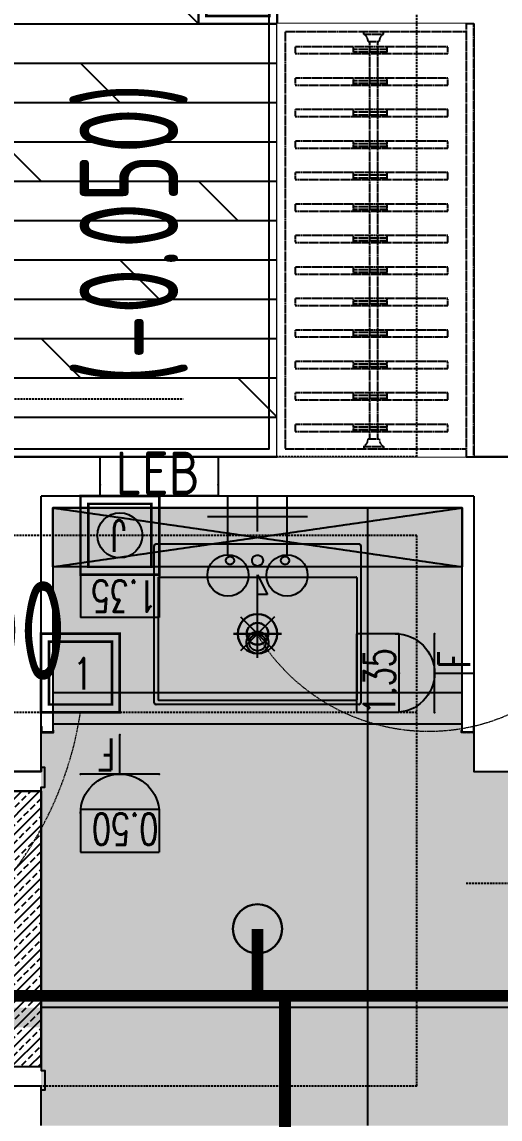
# Model space of a CAD drawing. Header units: inches. Extents: x -3985675 to 129953, y -250661 to -26082.
# Drawn here: x 93971 to 95186, y -34066 to -31277 of the extents above; entities that cross this region are included whole.
import ezdxf
from ezdxf.enums import TextEntityAlignment as Align

# ---------------------------------------------------------------- set-up
doc = ezdxf.new("R2010")
doc.units = ezdxf.units.IN
doc.header["$LTSCALE"] = 10
doc.header["$MEASUREMENT"] = 0
doc.set_wipeout_variables(frame=1)
doc.linetypes.add('DASH', pattern=[0.35, 0.25, -0.1])
doc.linetypes.add('SX-DT3-PLAN-07T$0$DASHED', pattern=[0.75, 0.5, -0.25])
doc.layers.get('0').update_dxf_attribs({"plot": 0})
for name, color, linetype in [('000土建梁', 251, 'Continuous'), ('002 完成面', 47, 'Continuous'), ('003门', 36, 'Continuous'), ('004门套', 47, 'Continuous'), ('007地面', 47, 'Continuous'), ('007天花', 65, 'Continuous'), ('008天花灯具', 31, 'Continuous'), ('010活动家具', 34, 'Continuous'), ('012固定家具', 155, 'Continuous'), ('023图框', 4, 'Continuous'), ('028家具', 250, 'DASH'), ('1-给排水', 3, 'Continuous'), ('7-空调留洞', 6, 'DASH'), ('EQUIP-插座', 6, 'Continuous'), ('EQUIP-照明', 6, 'Continuous'), ('EQUIP_喷淋', 7, 'Continuous'), ('PIPE-喷淋', 6, 'Continuous'), ('SX-DT3-PLAN-07T$0$S-BEAM', 4, 'SX-DT3-PLAN-07T$0$DASHED'), ('WALL', 4, 'Continuous'), ('消防喷淋', 6, 'Continuous')]:
    doc.layers.add(name, color=color, linetype=linetype)
for name, color, linetype, lineweight in [('S开关', 123, 'Continuous', 15), ('S插座', 6, 'Continuous', 15), ('冷热水', 3, 'Continuous', 15), ('灯具线路控制', 51, 'Continuous', 15)]:
    doc.layers.add(name, color=color, linetype=linetype, lineweight=lineweight)
doc.styles.add('_HZTXT', font='GBENOR.SHX', dxfattribs={"bigfont": 'GBCBIG.SHX'})
doc.styles.add('_TCH_LABEL', font='国恒-英文', dxfattribs={"width": 0.7, "bigfont": '国恒-中文'})
doc.styles.add('ARIAL_N0', font='gbenor.shx')
doc.styles.get("Standard").update_dxf_attribs({"font": ''})
doc.styles.add('国标宋体', font='gbxwxtr.shx', dxfattribs={"width": 0.6, "bigfont": 'gbhzfs.shx'})
doc.styles.add('标注文字', font='romans.shx', dxfattribs={"width": 0.7, "bigfont": 'hztxt.shx'})
doc.styles.get('Standard').set_extended_font_data('SimSun')

# ---------------------------------------------------------------- blocks, each defined once
blk = doc.blocks.new('*U55')
at = {"layer": '003门', "color": 250}
for p, q in [((-10, 740.1), (-3.3, 622)), ((10, 740.1), (-10, 740.1)), ((10, 730.3), (10, 740.1)), ((10, 700.9), (10, 730.3)), ((30, 730.3), (10, 730.3)), ((30, 745), (30, 730.3)), ((40, 745), (30, 745)), ((30, 700.9), (30, 730.3)), ((40, 686.2), (40, 745)), ((80, 686.2), (80, 745)), ((80, 745), (90, 745)), ((90, 745), (90, 730.3)), ((90, 700.9), (90, 730.3)), ((90, 730.3), (110, 730.3)), ((110, 740.1), (130, 740.1)), ((110, 730.3), (110, 740.1)), ((110, 700.9), (110, 730.3)), ((130, 740.1), (123.3, 622)), ((10, 700.9), (30, 700.9)), ((10, 622), (10, 700.9)), ((30, 700.9), (30, 686.2)), ((90, 700.9), (90, 686.2)), ((110, 700.9), (90, 700.9)), ((110, 622), (110, 700.9)), ((30, 686.2), (40, 686.2)), ((90, 686.2), (80, 686.2)), ((-3.3, 622), (10, 622)), ((123.3, 622), (110, 622))]:
    blk.add_line(p, q, dxfattribs=at)
at = {"layer": '003门', "linetype": 'ByBlock'}
blk.add_lwpolyline([(40, 65), (40, 785), (80, 785), (80, 65)], close=True, dxfattribs=at)
at = {"layer": '003门', "color": 251, "linetype": 'DASH'}
blk.add_arc((40, 65.4), 720, 0, 87.134, dxfattribs=at)
at = {"layer": '004门套'}
for points in [[(30, 65), (40, 65), (40, 25), (50, 25), (50, -65), (40, -65), (40, -75), (-10, -75), (-10, -65), (0, -65), (0, 65), (-20, 65), (-20, 75), (30, 75)], [(770, 65), (760, 65), (760, 25), (750, 25), (750, -65), (760, -65), (760, -75), (810, -75), (810, -65), (800, -65), (800, 65), (820, 65), (820, 75), (770, 75)]]:
    blk.add_lwpolyline(points, close=True, dxfattribs=at)
at = {"linetype": 'ByBlock', "style": '_HZTXT', "flags": 8}
blk.add_attdef('门编号', text='', height=121.9, dxfattribs=at).set_placement((2307.3, 64.4), align=Align.CENTER)
blk = doc.blocks.new('addfsdfasfadsdfas')
at = {"layer": '012固定家具', "elevation": -900}
blk.add_lwpolyline([(164384, 8211.3), (164384, 8725.8, -0.414214), (164389.2, 8731), (164786.7, 8731, -0.414214), (164792, 8725.8), (164792, 8211.3, -0.414214), (164786.7, 8206), (164389.2, 8206, -0.414214)], format="xyb", close=True, dxfattribs=at)
at = {"layer": '012固定家具', "color": 251, "elevation": -900}
blk.add_lwpolyline([(164394.5, 8218.3), (164394.5, 8718.8, -0.414214), (164396.2, 8720.5), (164706.2, 8720.5, -0.414214), (164708, 8718.8), (164708, 8218.3, -0.414214), (164706.2, 8216.5), (164396.2, 8216.5, -0.414214)], format="xyb", close=True, dxfattribs=at)
at = {"layer": '012固定家具', "color": 251}
for centre, radius in [((164750, 8538.5, -900), 10.5), ((164541.5, 8468.5, -900), 28), ((164541.5, 8468.5, -900), 21), ((164750, 8468.5, -900), 14), ((164750, 8398.5, -900), 10.5)]:
    blk.add_circle(centre, radius, dxfattribs=at)
blk = doc.blocks.new('A$C298C3D42')
h = blk.add_hatch(color=250)
h.dxf.hatch_style = 1
h.paths.add_polyline_path([(1.378, 2.578), (0.978, 3.378), (0.978, 2.578)])
at = {"color": 251}
for p, q in [((0.978, 3.378), (1.378, 2.578)), ((0.978, 1.956), (0.978, 3.378)), ((1.378, 2.578), (0.978, 2.578)), ((0.978, 0), (0.978, 1.956)), ((0.978, 0), (0.978, 1.956)), ((0.286, 1.669), (1.669, 0.286)), ((1.669, 1.669), (0.286, 0.286)), ((1.669, 1.669), (0.286, 0.286)), ((0.286, 1.669), (1.669, 0.286)), ((0, 0.978), (1.956, 0.978)), ((1.956, 0.978), (0, 0.978))]:
    blk.add_line(p, q, dxfattribs=at)
for radius in [0.8, 0.444]:
    blk.add_circle((0.978, 0.978), radius)
blk = doc.blocks.new('A$C2F3544D9')
h = blk.add_hatch(color=250)
h.dxf.hatch_style = 1
h.paths.add_polyline_path([(86.1, 50), (61.1, 0), (61.1, 50)])
at = {"color": 251}
for p, q in [((61.1, 211.1), (61.1, 88.9)), ((61.1, 211.1), (61.1, 88.9)), ((17.9, 106.8), (104.3, 193.2)), ((104.3, 106.8), (17.9, 193.2)), ((104.3, 106.8), (17.9, 193.2)), ((17.9, 106.8), (104.3, 193.2)), ((0, 150), (122.2, 150)), ((122.2, 150), (0, 150)), ((61.1, 88.9), (61.1, 0)), ((61.1, 0), (86.1, 50)), ((86.1, 50), (61.1, 50))]:
    blk.add_line(p, q, dxfattribs=at)
for radius in [50, 27.8, 27.8]:
    blk.add_circle((61.1, 150), radius)
at = {"color": 16, "xscale": -62.5, "yscale": 62.5, "zscale": 62.5, "rotation": 180}
blk.add_blockref('A$C298C3D42', (0, 211.1), dxfattribs=at)
blk = doc.blocks.new('智能家居')
at = {"color": 6, "const_width": 3.24}
for points in [[(-50, 100), (50, 100), (50, 0), (-50, 0)], [(-40, 90), (40, 90), (40, 10), (-40, 10)]]:
    blk.add_lwpolyline(points, close=True, dxfattribs=at)
blk = doc.blocks.new('开关')
at = {"color": 6, "const_width": 6.48}
for points in [[(27343.1, 51078.8), (27543.1, 51078.8), (27543.1, 50878.8), (27343.1, 50878.8)], [(27363.1, 51058.8), (27523.1, 51058.8), (27523.1, 50898.8), (27363.1, 50898.8)]]:
    blk.add_lwpolyline(points, close=True, dxfattribs=at)
at = {"layer": 'EQUIP-照明', "xscale": 2, "yscale": 2, "zscale": 2}
blk.add_blockref('智能家居', (27443.1, 50878.8), dxfattribs=at)
at = {"layer": '7-空调留洞', "color": 6, "linetype": 'ByBlock', "style": '标注文字', "width": 0.7, "flags": 8}
blk.add_attdef('1', (27415.8, 50937.2), '', height=80, dxfattribs=at)
blk = doc.blocks.new('t78789')
at = {"layer": '冷热水'}
h = blk.add_hatch(color=8, dxfattribs=at)
edge = h.paths.add_edge_path()
edge.add_arc((81566.7, 8720.5), 52.4, -90, 270)
at = {"layer": '1-给排水'}
for p, q in [((81715.7, 8668.1), (81715.7, 8772.9)), ((81619.1, 8720.5), (81768.6, 8720.5)), ((81715.7, 8518.1), (81715.7, 8622.9)), ((81619.1, 8570.5), (81768.6, 8570.5))]:
    blk.add_line(p, q, dxfattribs=at)
at = {"layer": '1-给排水', "color": 251}
for p, q in [((81678.1, 8645.5), (81768.6, 8645.5)), ((81715.7, 8622.9), (81715.7, 8668.1))]:
    blk.add_line(p, q, dxfattribs=at)
at = {"layer": '1-给排水'}
for centre in [(81566.7, 8720.5), (81566.7, 8570.5)]:
    blk.add_circle(centre, 52.4, dxfattribs=at)
blk = doc.blocks.new('e')
at = {"layer": 'EQUIP-插座', "color": 6}
for p, q in [((89603.3, 84269.8), (89603.3, 83969.8)), ((89703.3, 84269.8), (89603.3, 84269.8)), ((89703.3, 83969.8), (89703.3, 84269.8)), ((89603.3, 83969.8), (89703.3, 83969.8))]:
    blk.add_line(p, q, dxfattribs=at)
for p in [(89631.3, 84269.8), (89603.3, 84089.8), (89703.3, 84089.8), (89631.3, 83969.8)]:
    blk.add_point(p, dxfattribs=at)
at = {"layer": 'EQUIP-插座', "color": 6, "style": 'ARIAL_N0', "flags": 8}
blk.add_attdef('LEB', text='', height=110, rotation=90, dxfattribs=at).set_placement((89643, 84116.2), align=Align.MIDDLE_CENTER)
at = {"layer": 'EQUIP-插座', "color": 6, "style": '_TCH_LABEL', "flags": 9}
blk.add_attdef('A', (89703.3, 84089.8), '', height=0.0048, rotation=90, dxfattribs=at)
blk = doc.blocks.new('新BB块')
at = {"layer": 'EQUIP-插座'}
for p, q in [((29709.2, 34282.3), (29709.2, 34174)), ((29709.2, 34282.3), (29709.2, 34174)), ((29909.2, 34282.3), (29909.2, 34174)), ((29909.2, 34174), (29709.2, 34174))]:
    blk.add_line(p, q, dxfattribs=at)
at = {"layer": 'EQUIP-插座', "const_width": 6.48}
for points in [[(29909.2, 34282.3), (29709.2, 34282.3), (29709.2, 34482.3), (29909.2, 34482.3)], [(29889.2, 34302.3), (29729.2, 34302.3), (29729.2, 34462.3), (29889.2, 34462.3)]]:
    blk.add_lwpolyline(points, close=True, dxfattribs=at)
at = {"layer": 'EQUIP-插座'}
blk.add_circle((29809.2, 34382.3), 57.3, dxfattribs=at)
at = {"layer": '023图框', "color": 6, "style": '标注文字', "width": 0.7, "flags": 8}
for tag, p in [('J', (29786.5, 34340.8)), ('1.75', (29709.2, 34188))]:
    blk.add_attdef(tag, p, '', height=80, dxfattribs=at)
blk = doc.blocks.new('A$C24FE3AAA')
at = {"color": 250}
for p, q in [((0, 51.6), (17.7, 51.6)), ((4.8, 51.6), (4.8, -33.6)), ((11.8, 51.6), (11.8, -33.6)), ((0, -33.6), (17.7, -33.6)), ((0, -188.4), (17.7, -188.4))]:
    blk.add_line(p, q, dxfattribs=at)
blk.add_lwpolyline([(17.7, -188.4), (17.7, 199.7), (0, 199.7), (0, -188.4)], dxfattribs=at)
blk = doc.blocks.new('*U325')
at = {"ltscale": 0.5}
blk.add_wipeout([(0, 500), (0, 0), (1100, 0), (1100, 500)], dxfattribs=at)
for p, q in [((26, 280), (20, 280)), ((26, 280), (20, 280)), ((26, 280), (26, 230)), ((26, 280), (26, 230)), ((1074, 280), (1074, 230)), ((1074, 280), (1080, 280)), ((1074, 280), (1074, 230)), ((1074, 280), (1080, 280)), ((45, 269), (45, 241)), ((45, 269), (45, 241)), ((1055, 265.4), (45, 265.4)), ((1055, 269), (1055, 241)), ((1055, 269), (1055, 241)), ((26, 230), (20, 230)), ((26, 230), (20, 230)), ((1055, 245.4), (45, 245.4)), ((1074, 230), (1080, 230)), ((1074, 230), (1080, 230))]:
    blk.add_line(p, q)
blk.add_lwpolyline([(1080, 20), (1080, 480), (20, 480), (20, 20)])
blk.add_lwpolyline([(0, 20), (0, 0), (1100, 0), (1100, 20)], close=True, dxfattribs=at)
for centre, start, end in [((45, 290.9), 209.9156, 269.9473), ((45, 290.9), 209.9156, 269.9473), ((1055, 290.9), 270.0527, 330.0844), ((1055, 290.9), 270.0527, 330.0844), ((45, 219.1), 90.0527, 150.0844), ((1055, 219.1), 29.9156, 89.9473)]:
    blk.add_arc(centre, 21.9, start, end)
at = {"linetype": 'DASH', "ltscale": 4}
for p in [(64.2, 254.4), (144.2, 254.4), (224.2, 254.4), (304.2, 254.4), (384.2, 254.4), (464.2, 254.4), (544.2, 254.4), (624.2, 254.4), (704.2, 254.4), (784.2, 254.4), (864.2, 254.4), (944.2, 254.4), (1024.2, 254.4)]:
    blk.add_blockref('A$C24FE3AAA', p, dxfattribs=at)
blk = doc.blocks.new('aw35364')
at = {"layer": '028家具'}
for p, q in [((117541.9, -32272.5), (118581.9, -32272.5)), ((117541.9, -32422.5), (117541.9, -32272.5)), ((117541.9, -32272.5), (118581.9, -32422.5)), ((117541.9, -32422.5), (118581.9, -32272.5)), ((118581.9, -32272.5), (118581.9, -32422.5)), ((118581.9, -32422.5), (117541.9, -32422.5)), ((118581.9, -32822.5), (117541.9, -32822.5))]:
    blk.add_line(p, q, dxfattribs=at)
for points in [[(118319.2, -32772.4), (117804.7, -32772.4, -0.414214), (117799.4, -32767.1), (117799.4, -32369.6, -0.414214), (117804.7, -32364.4), (118319.2, -32364.4, -0.414214), (118324.4, -32369.6), (118324.4, -32767.1, -0.414214)], [(118312.2, -32761.9), (117811.7, -32761.9, -0.414214), (117809.9, -32760.1), (117809.9, -32450.1, -0.414214), (117811.7, -32448.4), (118312.2, -32448.4, -0.414214), (118313.9, -32450.1), (118313.9, -32760.1, -0.414214)]]:
    blk.add_lwpolyline(points, format="xyb", close=True, dxfattribs=at)
for centre, radius in [((117991.9, -32406.4), 10.5), ((118061.9, -32406.4), 14), ((118131.9, -32406.4), 10.5), ((118061.9, -32614.9), 28), ((118061.9, -32614.9), 21)]:
    blk.add_circle(centre, radius, dxfattribs=at)
blk.add_wipeout([(118111.9, -32142.5), (118611.9, -32142.5), (118611.9, -31042.5), (118111.9, -31042.5)]).dxf.layer = '028家具'
at = {"color": 250}
for p, q in [((118305.9, -31118.3), (118305.9, -31100.6)), ((118305.9, -31106.5), (118391, -31106.5)), ((118305.9, -31113.5), (118391, -31113.5)), ((118391, -31118.3), (118391, -31100.6)), ((118545.9, -31118.3), (118545.9, -31100.6)), ((118305.9, -31198.3), (118305.9, -31180.6)), ((118305.9, -31186.5), (118391, -31186.5)), ((118305.9, -31193.5), (118391, -31193.5)), ((118391, -31198.3), (118391, -31180.6)), ((118545.9, -31198.3), (118545.9, -31180.6)), ((118305.9, -31278.3), (118305.9, -31260.6)), ((118305.9, -31266.5), (118391, -31266.5)), ((118305.9, -31273.5), (118391, -31273.5)), ((118391, -31278.3), (118391, -31260.6)), ((118545.9, -31278.3), (118545.9, -31260.6)), ((118305.9, -31358.3), (118305.9, -31340.6)), ((118305.9, -31346.5), (118391, -31346.5)), ((118305.9, -31353.5), (118391, -31353.5)), ((118391, -31358.3), (118391, -31340.6)), ((118545.9, -31358.3), (118545.9, -31340.6)), ((118305.9, -31438.3), (118305.9, -31420.6)), ((118391, -31438.3), (118391, -31420.6)), ((118545.9, -31438.3), (118545.9, -31420.6)), ((118305.9, -31426.5), (118391, -31426.5)), ((118305.9, -31433.5), (118391, -31433.5)), ((118305.9, -31518.3), (118305.9, -31500.6)), ((118391, -31518.3), (118391, -31500.6)), ((118545.9, -31518.3), (118545.9, -31500.6)), ((118305.9, -31506.5), (118391, -31506.5)), ((118305.9, -31513.5), (118391, -31513.5)), ((118305.9, -31598.3), (118305.9, -31580.6)), ((118305.9, -31586.5), (118391, -31586.5)), ((118391, -31598.3), (118391, -31580.6)), ((118545.9, -31598.3), (118545.9, -31580.6)), ((118305.9, -31593.5), (118391, -31593.5)), ((118305.9, -31678.3), (118305.9, -31660.6)), ((118305.9, -31666.5), (118391, -31666.5)), ((118305.9, -31673.5), (118391, -31673.5)), ((118391, -31678.3), (118391, -31660.6)), ((118545.9, -31678.3), (118545.9, -31660.6)), ((118305.9, -31758.3), (118305.9, -31740.6)), ((118305.9, -31746.5), (118391, -31746.5)), ((118305.9, -31753.5), (118391, -31753.5)), ((118391, -31758.3), (118391, -31740.6)), ((118545.9, -31758.3), (118545.9, -31740.6)), ((118305.9, -31838.3), (118305.9, -31820.6)), ((118305.9, -31826.5), (118391, -31826.5)), ((118305.9, -31833.5), (118391, -31833.5)), ((118391, -31838.3), (118391, -31820.6)), ((118545.9, -31838.3), (118545.9, -31820.6)), ((118305.9, -31918.3), (118305.9, -31900.6)), ((118305.9, -31906.5), (118391, -31906.5)), ((118305.9, -31913.5), (118391, -31913.5)), ((118391, -31918.3), (118391, -31900.6)), ((118545.9, -31918.3), (118545.9, -31900.6)), ((118305.9, -31998.3), (118305.9, -31980.6)), ((118305.9, -31986.5), (118391, -31986.5)), ((118305.9, -31993.5), (118391, -31993.5)), ((118391, -31998.3), (118391, -31980.6)), ((118545.9, -31998.3), (118545.9, -31980.6)), ((118305.9, -32078.3), (118305.9, -32060.6)), ((118391, -32078.3), (118391, -32060.6)), ((118545.9, -32078.3), (118545.9, -32060.6)), ((118305.9, -32066.5), (118391, -32066.5)), ((118305.9, -32073.5), (118391, -32073.5))]:
    blk.add_line(p, q, dxfattribs=at)
for points in [[(118545.9, -31100.6), (118157.8, -31100.6), (118157.8, -31118.3), (118545.9, -31118.3)], [(118545.9, -31180.6), (118157.8, -31180.6), (118157.8, -31198.3), (118545.9, -31198.3)], [(118545.9, -31260.6), (118157.8, -31260.6), (118157.8, -31278.3), (118545.9, -31278.3)], [(118545.9, -31340.6), (118157.8, -31340.6), (118157.8, -31358.3), (118545.9, -31358.3)], [(118545.9, -31420.6), (118157.8, -31420.6), (118157.8, -31438.3), (118545.9, -31438.3)], [(118545.9, -31500.6), (118157.8, -31500.6), (118157.8, -31518.3), (118545.9, -31518.3)], [(118545.9, -31580.6), (118157.8, -31580.6), (118157.8, -31598.3), (118545.9, -31598.3)], [(118545.9, -31660.6), (118157.8, -31660.6), (118157.8, -31678.3), (118545.9, -31678.3)], [(118545.9, -31740.6), (118157.8, -31740.6), (118157.8, -31758.3), (118545.9, -31758.3)], [(118545.9, -31820.6), (118157.8, -31820.6), (118157.8, -31838.3), (118545.9, -31838.3)], [(118545.9, -31900.6), (118157.8, -31900.6), (118157.8, -31918.3), (118545.9, -31918.3)], [(118545.9, -31980.6), (118157.8, -31980.6), (118157.8, -31998.3), (118545.9, -31998.3)], [(118545.9, -32060.6), (118157.8, -32060.6), (118157.8, -32078.3), (118545.9, -32078.3)]]:
    blk.add_lwpolyline(points, dxfattribs=at)
at = {"layer": '028家具'}
for p, q in [((118331.9, -31068.5), (118331.9, -31062.5)), ((118331.9, -31068.5), (118331.9, -31062.5)), ((118331.9, -31068.5), (118381.9, -31068.5)), ((118331.9, -31068.5), (118381.9, -31068.5)), ((118342.9, -31087.5), (118370.9, -31087.5)), ((118342.9, -31087.5), (118370.9, -31087.5)), ((118346.5, -31087.5), (118346.5, -32097.5)), ((118366.5, -31087.5), (118366.5, -32097.5)), ((118381.9, -31068.5), (118381.9, -31062.5)), ((118381.9, -31068.5), (118381.9, -31062.5)), ((118331.9, -32116.5), (118381.9, -32116.5)), ((118331.9, -32116.5), (118331.9, -32122.5)), ((118331.9, -32116.5), (118381.9, -32116.5)), ((118331.9, -32116.5), (118331.9, -32122.5)), ((118342.9, -32097.5), (118370.9, -32097.5)), ((118342.9, -32097.5), (118370.9, -32097.5)), ((118381.9, -32116.5), (118381.9, -32122.5)), ((118381.9, -32116.5), (118381.9, -32122.5))]:
    blk.add_line(p, q, dxfattribs=at)
blk.add_lwpolyline([(118591.9, -32142.5), (118611.9, -32142.5), (118611.9, -31042.5), (118591.9, -31042.5)], close=True, dxfattribs=at)
blk.add_lwpolyline([(118591.9, -31062.5), (118131.9, -31062.5), (118131.9, -32122.5), (118591.9, -32122.5)], dxfattribs=at)
for centre, start, end in [((118321, -31087.5), 0.0527, 60.0844), ((118321, -31087.5), 0.0527, 60.0844), ((118392.9, -31087.5), 119.9156, 179.9473), ((118321, -32097.5), 299.9156, 359.9473), ((118321, -32097.5), 299.9156, 359.9473), ((118392.9, -32097.5), 180.0527, 240.0844)]:
    blk.add_arc(centre, 21.9, start, end, dxfattribs=at)
at = {"layer": '028家具', "rotation": 90}
for p in [(118357.5, -31118.3), (118357.5, -31198.3), (118357.5, -31278.3), (118357.5, -31358.3), (118357.5, -31438.3), (118357.5, -31518.3), (118357.5, -31598.3), (118357.5, -31678.3), (118357.5, -31758.3), (118357.5, -31838.3), (118357.5, -31918.3), (118357.5, -31998.3), (118357.5, -32078.3)]:
    blk.add_blockref('A$C24FE3AAA', p, dxfattribs=at)
blk = doc.blocks.new('dr57567')
at = {"layer": 'SX-DT3-PLAN-07T$0$S-BEAM', "color": 251}
for p, q in [((62188.8, -49831.1), (62188.8, -47531.1)), ((59238.8, -49684.4), (61595, -49684.4)), ((62188.8, -49831.1), (59338.8, -49831.1)), ((62188.8, -50031.1), (59338.8, -50031.1)), ((62188.8, -51431.1), (62188.8, -50031.1)), ((62188.8, -50481.2), (59338.8, -50481.2)), ((62313.8, -50914.6), (63302.2, -50914.6)), ((62188.8, -51431.1), (59338.8, -51431.1))]:
    blk.add_line(p, q, dxfattribs=at)
at = {"layer": 'SX-DT3-PLAN-07T$0$S-BEAM', "color": 251, "style": '国标宋体', "width": 0.8}
blk.add_text('(-0.050)', height=250, rotation=90, dxfattribs=at).set_placement((61581.8, -49648.2))
blk.add_text('L10(1) 200x400', height=250, dxfattribs=at).set_placement((59824.1, -50397.9))
blk = doc.blocks.new('$equip$00001238')
for p, q in [((0.497, 0.95), (-0.497, 0.95)), ((0.5, 0.5), (-0.5, 0.5)), ((0, 0.5), (0, 0))]:
    blk.add_line(p, q)
blk.add_arc((0, 1), 0.5, 180, 0)
for p in [(0, 0.95), (-0.5, 0.5), (0.5, 0.5), (0, 0)]:
    blk.add_point(p)
at = {"flags": 9}
blk.add_attdef('A', (0, 0), '', height=0.00002, dxfattribs=at)
blk = doc.blocks.new('插座2')
for p, q in [((99.5, 190), (-99.5, 190)), ((100, 100), (-100, 100)), ((0, 100), (0, 0))]:
    blk.add_line(p, q)
blk.add_arc((0, 200), 100, 180, 0)
for p in [(0, 190), (-100, 100), (100, 100), (0, 0)]:
    blk.add_point(p)
at = {"layer": 'EQUIP-插座', "color": 6}
for p, q in [((-100, 190), (-100, 298.3)), ((-100, 298.3), (100, 298.3)), ((100, 190), (100, 298.3)), ((100, 190), (100, 298.3))]:
    blk.add_line(p, q, dxfattribs=at)
at = {"layer": 'EQUIP-插座', "xscale": 200, "yscale": 200, "zscale": 200}
blk.add_blockref('$equip$00001238', (0, 0), dxfattribs=at)
at = {"flags": 9}
blk.add_attdef('A', (0, 0), '', height=0.004, dxfattribs=at)
blk = doc.blocks.new('新34块')
for p, q in [((32740, 48991), (32939, 48991)), ((32740, 48991), (32939, 48991)), ((32739.5, 48901), (32939.5, 48901)), ((32739.5, 48901), (32939.5, 48901)), ((32839.5, 48901), (32839.5, 48801)), ((32839.5, 48901), (32839.5, 48801))]:
    blk.add_line(p, q)
blk.add_arc((32839.5, 49001), 100, 180, 0)
blk.add_arc((32839.5, 49001), 100, 180, 0)
for p in [(32839.5, 48991), (32839.5, 48991), (32739.5, 48901), (32739.5, 48901), (32939.5, 48901), (32939.5, 48901), (32839.5, 48801), (32839.5, 48801)]:
    blk.add_point(p)
at = {"layer": 'EQUIP-插座', "color": 6}
for p, q in [((32739.5, 48991), (32739.5, 49099.3)), ((32939.5, 49099.3), (32739.5, 49099.3)), ((32739.5, 48991), (32739.5, 49099.3)), ((32939.5, 48991), (32939.5, 49099.3))]:
    blk.add_line(p, q, dxfattribs=at)
at = {"layer": 'EQUIP-插座', "color": 3, "extrusion": (0, 0, -1), "zscale": -1}
blk.add_blockref('插座2', (-32839.5, 48801), dxfattribs=at)
at = {"layer": 'EQUIP-插座', "xscale": -200, "yscale": 200, "zscale": 200}
blk.add_blockref('$equip$00001238', (32839.5, 48801), dxfattribs=at)
at = {"flags": 9}
blk.add_attdef('A', (32839.5, 48801), '', height=0.004, dxfattribs=at)
blk.add_attdef('A', (32839.5, 48801), '', height=0.004, dxfattribs=at)
at = {"layer": '7-空调留洞', "color": 6, "linetype": 'ByBlock', "style": '标注文字', "width": 0.7, "flags": 8}
for tag, p in [('1.25', (32739.5, 49001)), ('R', (32860.3, 48810.9))]:
    blk.add_attdef(tag, p, '', height=80, dxfattribs=at)
blk = doc.blocks.new('$TwtSys$00000125')
blk.add_circle((0, 0, 0), 1)
blk = doc.blocks.new('SEQ234')
blk.add_circle((94570, -33582.2), 62.5)
at = {"layer": 'PIPE-喷淋', "linetype": 'ByBlock', "ltscale": 0.2, "const_width": 30, "elevation": 0}
blk.add_lwpolyline([(94570, -33582.2), (94570, -33752.2)], dxfattribs=at)
at = {"layer": 'PIPE-喷淋', "linetype": 'ByBlock', "ltscale": 0.2, "const_width": 30}
for points in [[(92540, -33752.2), (95324.4, -33752.2)], [(94640, -34902.2), (94640, -33752.2)]]:
    blk.add_lwpolyline(points, dxfattribs=at)
at = {"layer": 'EQUIP_喷淋', "xscale": -62.5, "yscale": 62.5, "zscale": 62.5}
blk.add_blockref('$TwtSys$00000125', (94570, -33582.2, 0), dxfattribs=at)

msp = doc.modelspace()

# ---------------------------------------------------------------- hatches: boundary and pattern name
at = {"layer": '002 完成面'}
h = msp.add_hatch(dxfattribs=at)
h.set_pattern_fill('ANSI31,_O', color=250, scale=0.3, angle=-90)
h.set_pattern_definition([(45, (94019.9965, -33083.1782), (0.3367596, -0.3367596), [])])
h.paths.add_polyline_path([(94020, -33068.2), (94020, -33083.2), (94052, -33083.2), (94052, -33078.2), (94050, -33078.2), (94050, -33079.2), (94051, -33079.2), (94051, -33082.2), (94021, -33082.2), (94021, -33068.2)])
h = msp.add_hatch(dxfattribs=at)
h.set_pattern_fill('ANSI31,_O', color=250, scale=0.3, angle=-90)
h.set_pattern_definition([(135, (95119.9965, -33083.1782), (-0.3367596, -0.3367596), [])])
h.paths.add_polyline_path([(95120, -33068.2), (95120, -33083.2), (95088, -33083.2), (95088, -33078.2), (95090, -33078.2), (95090, -33079.2), (95089, -33079.2), (95089, -33082.2), (95119, -33082.2), (95119, -33068.2)])
at = {"layer": '007地面'}
h = msp.add_hatch(dxfattribs=at)
h.set_pattern_fill('AR-CONC', color=250, scale=70, style=0, double=1)
h.set_pattern_definition([(50, (94020, -35832.18), (127.5293, -11.1574), [13.335, -146.685]), (355, (94020, -35832.18), (-24.67, 133.7397), [10.668, -117.348]), (100.451, (94030.62, -35833.11), (102.8598, 122.5817), [11.333, -124.663]), (46.1842, (94020, -35796.62), (189.7553, -29.4296), [20.0025, -220.0275]), (96.6356, (94035.81, -35799.07), (166.183, 173.198), [16.9995, -186.9945]), (351.184, (94020, -35796.62), (166.1832, 173.1976), [16.002, -176.022]), (21, (94037.78, -35805.51), (106.1304, -71.5859), [13.335, -146.685]), (326, (94037.78, -35805.51), (43.2614, 128.9316), [10.668, -117.348]), (71.4514, (94046.62, -35811.47), (149.3915, 57.346), [11.333, -124.663]), (37.5, (94019.997, -35832.18), (2.16202, 59.18853), [0, -115.9256, 0, -119.126, 0, -117.7925]), (7.5, (94019.997, -35832.18), (46.77376, 70.1264), [0, -67.9196, 0, -113.2586, 0, -44.8945]), (327.5, (93980.347, -35832.18), (94.91342, -4.01012), [0, -44.45, 0, -138.684, 0, -184.023]), (317.5, (93962.57, -35832.18), (103.6904, 17.79854), [0, -57.785, 0, -92.1004, 0, -130.683])])
h.paths.add_polyline_path([(101080, -33842.2), (95360, -33842.2), (95360, -30222.2), (101080, -30222.2)], flags=16)
h.paths.add_polyline_path([(95220, -35832.2), (95220, -34082.2), (94020, -34082.2), (94020, -33083.2), (94052, -33083.2), (94052, -33078.2), (94050, -33078.2), (94050, -32512.2), (95090, -32512.2), (95090, -33078.2), (95088, -33078.2), (95088, -33083.2), (95120, -33083.2), (95120, -33182.2), (95220, -33182.2), (95220, -31182.2), (94720, -31182.2), (94720, -30082.2), (98820.1, -30082.2), (98820.1, -28632.2), (101219.9, -28632.2), (101219.9, -33982.2), (98320, -33982.2), (98320, -34042.2), (96820, -34042.2), (96820, -33982.2), (96520, -33982.2), (96520, -35302.2), (96090, -35302.2), (96090, -35832.2)])
h = msp.add_hatch(dxfattribs=at)
h.set_pattern_fill('DOLMIT', color=250, scale=400, style=0)
h.set_pattern_definition([(180, (95120, -32382.18), (0, 100), []), (135, (95120, -32382.18), (200, 200), [141.42, -282.843])])
h.paths.add_polyline_path([(92120.1, -30763.3), (92183.7, -30763.3, 0.343165), (92183.7, -30733.3, 0.343165), (92183.7, -30703.3), (92120.1, -30703.3), (92120.1, -30082.2), (92820, -30082.2), (92820.1, -30082.2), (92820.1, -30082.2), (93420.1, -30082.2), (94620, -30082.2), (94620, -30162.2), (94610, -30162.2), (94610, -30212.2), (94620, -30212.2), (94620, -30222.2), (94620, -31052.2), (94610, -31052.2), (94610, -31102.2), (94620, -31282.2), (95120, -31282.2), (95120, -32382.2), (93920, -32382.2), (92120, -32382.2), (92120, -31882.2), (92120.1, -31882.2)])
h = msp.add_hatch(dxfattribs=at)
h.set_pattern_fill('AR-CONC', color=250, scale=2, style=0)
h.set_pattern_definition([(50, (91316.5973, -33832.1782), (3.6436934, -0.3187817), [0.381, -4.191]), (355, (91316.5973, -33832.1782), (-0.7048565, 3.8211329), [0.3048, -3.3528]), (100.451, (91316.901, -33832.2048), (2.93885, 3.5023338), [0.3238, -3.5618]), (46.1842, (91316.5973, -33831.162), (5.4215808, -0.8408466), [0.5715, -6.2865]), (96.6356, (91317.049, -33831.2323), (4.7480847, 4.948511), [0.4857, -5.3427]), (351.184, (91316.5973, -33831.162), (4.748092, 4.9485024), [0.4572, -5.0292]), (21, (91317.1053, -33831.4162), (3.0322976, -2.0453104), [0.381, -4.191]), (326, (91317.1053, -33831.4162), (1.2360406, 3.6837593), [0.3048, -3.3528]), (71.4514, (91317.358, -33831.5866), (4.2683298, 1.6384572), [0.3238, -3.5618]), (37.5, (91316.5973, -33832.1782), (0.06177207, 1.69110078), [0, -3.31216, 0, -3.4036, 0, -3.3655]), (7.5, (91316.5973, -33832.1782), (1.33639325, 2.0036115), [0, -1.94056, 0, -3.23596, 0, -1.2827]), (327.5, (91315.4645, -33832.1782), (2.7118119, -0.11457488), [0, -1.27, 0, -3.9624, 0, -5.2578]), (317.5, (91314.9565, -33832.1782), (2.9625836, 0.5085298), [0, -1.651, 0, -2.63144, 0, -3.7338])])
h.paths.add_polyline_path([(91366.6, -33782.2), (96966.6, -33782.2), (96966.6, -30282.2), (91366.6, -30282.2)], flags=16)
h.paths.add_polyline_path([(91316.6, -33832.2), (97016.6, -33832.2), (97016.6, -30232.2), (91316.6, -30232.2)])
h = msp.add_hatch(dxfattribs=at)
h.set_pattern_fill('ANSI33', color=250, scale=10, style=0)
h.set_pattern_definition([(45, (93869.997, -34052.178), (-22.4506, 22.4506), []), (45, (93892.447, -34052.178), (-22.4506, 22.4506), [15.875, -7.9375])])
h.paths.add_polyline_path([(93870, -34052.2), (93870, -33137.2), (93875, -33132.2), (93890, -33132.2), (93890, -33162.2), (93880, -33162.2), (93880, -33212.2), (93890, -33212.2), (93890, -33222.2), (93930, -33222.2), (93930, -33232.2), (94020, -33232.2), (94020, -33932.2), (93930, -33932.2), (93930, -33942.2), (93890, -33942.2), (93890, -33952.2), (93880, -33952.2), (93880, -34002.2), (93890, -34002.2), (93890, -34052.2)])

# ---------------------------------------------------------------- linework, layer by layer
at = {"layer": '002 完成面'}
msp.add_lwpolyline([(95120, -33082.2), (95090, -33082.2), (95090, -32512.2), (94050, -32512.2), (94050, -33082.2), (94020, -33082.2)], dxfattribs=at)
at = {"layer": '002 完成面', "color": 26}
for points in [[(94020, -33068.2), (94020, -33083.2), (94052, -33083.2), (94052, -33078.2), (94050, -33078.2)], [(94020, -33068.2), (94021, -33068.2), (94021, -33082.2), (94051, -33082.2), (94051, -33079.2), (94050, -33079.2)], [(95120, -33068.2), (95120, -33083.2), (95088, -33083.2), (95088, -33078.2), (95090, -33078.2)], [(95120, -33068.2), (95119, -33068.2), (95119, -33082.2), (95089, -33082.2), (95089, -33079.2), (95090, -33079.2)]]:
    msp.add_lwpolyline(points, dxfattribs=at)
at = {"layer": '007地面', "color": 251}
for p, q in [((94850, -34082.2), (94850, -32512.2)), ((95090, -32982.2), (94050, -32982.2)), ((101220, -33782.2), (94020, -33782.2))]:
    msp.add_line(p, q, dxfattribs=at)
at = {"layer": '007地面', "color": 1, "linetype": 'DASH'}
msp.add_lwpolyline([(95090, -33062.2), (94050, -33062.2)], dxfattribs=at)
at = {"layer": '007地面'}
msp.add_lwpolyline([(93890, -33162.2), (93890, -33132.2), (93875, -33132.2), (93870, -33137.2), (93870, -34052.2), (93890, -34052.2), (93890, -34002.2), (93880, -34002.2), (93880, -33952.2), (93890, -33952.2), (93890, -33942.2), (93930, -33942.2), (93930, -33932.2), (94020, -33932.2), (94020, -33232.2), (93930, -33232.2), (93930, -33222.2), (93890, -33222.2), (93890, -33212.2), (93880, -33212.2), (93880, -33162.2), (93890, -33162.2)], dxfattribs=at)
at = {"layer": '007天花'}
for points in [[(92120, -30082.2), (92120, -30082.2), (92120, -32382.2), (94620, -32382.2), (94620, -30082.2), (92120, -30082.2)], [(94020, -33232.2), (94020, -33932.2)]]:
    msp.add_lwpolyline(points, dxfattribs=at)
at = {"layer": '012固定家具', "color": 251, "linetype": 'ByBlock', "ltscale": 0.1}
msp.add_lwpolyline([(94050, -32512.2), (95090, -32512.2), (95090, -32662.2), (94050, -32662.2)], close=True, dxfattribs=at)
for points in [[(94050, -32512.2), (95090, -32662.2)], [(94050, -32662.2), (95090, -32512.2)]]:
    msp.add_lwpolyline(points, dxfattribs=at)
at = {"layer": '012固定家具'}
msp.add_lwpolyline([(95090, -33062.2), (94050, -33062.2)], dxfattribs=at)
at = {"layer": 'WALL', "linetype": 'Continuous'}
for points in [[(94720, -31182.2), (94720, -31082.2), (94620, -31082.2), (94620, -31282.2)], [(95120, -31282.2), (95120, -32382.2), (95220, -32382.2), (95220, -31182.2)], [(95120, -31282.2), (94620, -31282.2)], [(95220, -32382.2), (93920, -32382.2)], [(95120, -32482.2), (95120, -33182.2), (95220, -33182.2), (95220, -32382.2)], [(93920, -32482.2), (93920, -33182.2), (94020, -33182.2), (94020, -32482.2)], [(95120, -32482.2), (94020, -32482.2)], [(94020, -34082.2), (94020, -33982.2), (93920, -33982.2), (93920, -34082.2)]]:
    msp.add_lwpolyline(points, dxfattribs=at)
at = {"layer": '灯具线路控制', "color": 3, "linetype": 'DASH'}
msp.add_lwpolyline([(92540, -33452.2, 0.656226), (94120, -33032.2)], format="xyb", dxfattribs=at)

# ---------------------------------------------------------------- block references
at = {"layer": '004门套', "rotation": 90.00000000000001}
msp.add_blockref('*U55', (93955, -33982.2), dxfattribs=at)
at = {"layer": '008天花灯具', "color": 16, "extrusion": (0, 0, -1), "zscale": -1, "rotation": 180}
msp.add_blockref('A$C2F3544D9', (-94508.9, -32682.2), dxfattribs=at)
at = {"layer": '012固定家具', "extrusion": (0, 0, -1), "xscale": -1, "zscale": -1, "rotation": 270}
msp.add_blockref('addfsdfasfadsdfas', (-103038.5, -197396.1, -900), dxfattribs=at)
at = {"layer": '1-给排水', "rotation": 90.00000000000001}
msp.add_blockref('t78789', (103215.5, -114250.8), dxfattribs=at)
at = {"layer": 'S开关'}
ref = msp.add_blockref('开关', (121963.1, -82160.9), dxfattribs=dict(at, xscale=-1))
ref.add_attrib('1', '1', (94502, -31223.8), dxfattribs={"layer": '7-空调留洞', "color": 6, "linetype": 'ByBlock', "height": 80, "style": '标注文字', "width": 0.7})
at = {"layer": 'S插座', "linetype": 'ByBlock'}
ref = msp.add_blockref('e', (10200.5, -122085.4), dxfattribs=dict(at, xscale=-1, rotation=270))
ref.add_attrib('LEB', 'LEB', dxfattribs={"layer": 'EQUIP-插座', "color": 6, "height": 110, "style": 'ARIAL_N0'}).set_placement((94316.7, -32424.1), align=Align.MIDDLE_CENTER)
at = {"layer": 'S插座', "color": 6}
ref = msp.add_blockref('新BB块', (64411.1, -66964.5), dxfattribs=at)
ref.add_attrib('J', 'J', (94234.9, -32543.7), dxfattribs={"layer": '023图框', "color": 6, "height": 80, "rotation": 180, "style": '标注文字', "width": 0.7})
ref.add_attrib('1.75', '1.35', (94315, -32696.5), dxfattribs={"layer": '023图框', "color": 6, "height": 80, "rotation": 180, "style": '标注文字', "width": 0.7})

# ---------------------------------------------------------------- next in the draw order: block references
at = {"layer": '010活动家具', "extrusion": (0, 0, -1), "xscale": -1, "zscale": -1, "rotation": 270}
msp.add_blockref('*U325', (-95120, -32382.2), dxfattribs=at)

# ---------------------------------------------------------------- next in the draw order: block references
at = {"layer": '028家具'}
msp.add_blockref('aw35364', (-23491.9, -239.7), dxfattribs=at)

# ---------------------------------------------------------------- next in the draw order: linework, layer by layer
at = {"layer": '007天花'}
msp.add_lwpolyline([(92140, -30102.2), (92140, -32362.2), (94600, -32362.2), (94600, -30102.2), (92140, -30102.2)], close=True, dxfattribs=at)
at = {"layer": '灯具线路控制', "color": 3, "linetype": 'DASH'}
msp.add_lwpolyline([(95220, -33032.2, -0.383313), (94568.6, -32833.6, 2.278983)], format="xyb", dxfattribs=at)

# ---------------------------------------------------------------- next in the draw order: block references
at = {"layer": '000土建梁'}
msp.add_blockref('dr57567', (32786.2, 17448.8), dxfattribs=at)
at = {"layer": 'S开关'}
ref = msp.add_blockref('开关', (121563.1, -83910.9), dxfattribs=dict(at, xscale=-1))
ref.add_attrib('1', '1', (94102, -32973.8), dxfattribs={"layer": '7-空调留洞', "color": 6, "linetype": 'ByBlock', "height": 80, "style": '标注文字', "width": 0.7})
at = {"layer": 'S插座', "color": 6}
ref = msp.add_blockref('新34块', (143921, -65771.7), dxfattribs=dict(at, rotation=90))
ref.add_attrib('R', 'F', dxfattribs={"layer": '7-空调留洞', "color": 6, "linetype": 'ByBlock', "height": 80, "rotation": 270, "style": '标注文字', "text_generation_flag": 6, "width": 0.7}).set_placement((95030.1, -32876.7), align=Align.TOP_RIGHT)
ref.add_attrib('1.25', '1.35', dxfattribs={"layer": '7-空调留洞', "color": 6, "linetype": 'ByBlock', "height": 80, "rotation": 270, "style": '标注文字', "text_generation_flag": 6, "width": 0.7}).set_placement((94840, -32869.5), align=Align.TOP_RIGHT)
ref = msp.add_blockref('新34块', (127059.8, 15712.2), dxfattribs=dict(at, rotation=180))
ref.add_attrib('R', 'F', dxfattribs={"layer": '7-空调留洞', "color": 6, "linetype": 'ByBlock', "height": 80, "style": '标注文字', "text_generation_flag": 6, "width": 0.7}).set_placement((94164.8, -33178.7), align=Align.TOP_RIGHT)
ref.add_attrib('1.25', '0.50', dxfattribs={"layer": '7-空调留洞', "color": 6, "linetype": 'ByBlock', "height": 80, "style": '标注文字', "text_generation_flag": 6, "width": 0.7}).set_placement((94149.6, -33368.8), align=Align.TOP_RIGHT)
at = {"layer": '消防喷淋', "color": 133}
msp.add_blockref('SEQ234', (0, 0), dxfattribs=at)

doc.saveas('drawing.dxf')
